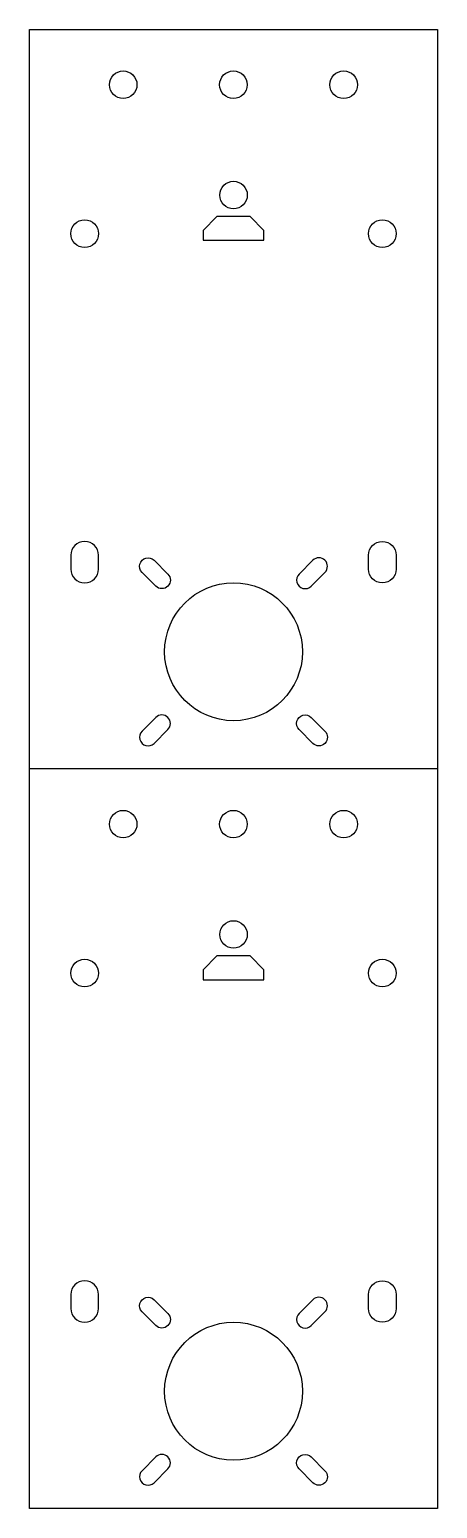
# Model space of a CAD drawing. Header units: millimetres. Extents: x 122 to 196, y 40 to 308.
import ezdxf

# ---------------------------------------------------------------- set-up
doc = ezdxf.new("R2010")
doc.units = ezdxf.units.MM
doc.header["$MEASUREMENT"] = 0

msp = doc.modelspace()

# ---------------------------------------------------------------- linework, layer by layer
for p, q in [((122.27, 174.12), (122.27, 308.17)), ((122.27, 308.17), (196.27, 308.17)), ((196.27, 308.17), (196.27, 174.12)), ((196.27, 174.12), (122.27, 174.12)), ((122.27, 40.07), (122.27, 174.12)), ((196.27, 174.12), (196.27, 40.07)), ((196.27, 40.07), (122.27, 40.07))]:
    msp.add_line(p, q)
for points in [[(164.77, 269.97), (164.77, 271.77), (162.27, 274.27), (156.27, 274.27), (153.77, 271.77), (153.77, 269.97)], [(164.77, 135.92), (164.77, 137.72), (162.27, 140.22), (156.27, 140.22), (153.77, 137.72), (153.77, 135.92)]]:
    msp.add_lwpolyline(points, close=True)
for points in [[(134.77, 212.87, 1), (129.77, 212.87), (129.77, 210.37, 1), (134.77, 210.37)], [(183.77, 210.37), (183.77, 212.87, -1), (188.77, 212.87), (188.77, 210.37, -1)], [(144.86, 211.96), (147.36, 209.46, -1), (145.17, 207.27), (142.67, 209.77, -1)], [(173.67, 211.96), (171.17, 209.46, 1), (173.36, 207.27), (175.86, 209.77, 1)], [(144.86, 178.77), (147.36, 181.27, 1), (145.17, 183.46), (142.67, 180.96, 1)], [(173.67, 178.77), (171.17, 181.27, -1), (173.36, 183.46), (175.86, 180.96, -1)], [(134.77, 78.82, 1), (129.77, 78.82), (129.77, 76.32, 1), (134.77, 76.32)], [(183.77, 76.32), (183.77, 78.82, -1), (188.77, 78.82), (188.77, 76.32, -1)], [(144.86, 77.91), (147.36, 75.41, -1), (145.17, 73.22), (142.67, 75.72, -1)], [(173.67, 77.91), (171.17, 75.41, 1), (173.36, 73.22), (175.86, 75.72, 1)], [(144.86, 44.72), (147.36, 47.22, 1), (145.17, 49.41), (142.67, 46.91, 1)], [(173.67, 44.72), (171.17, 47.22, -1), (173.36, 49.41), (175.86, 46.91, -1)]]:
    msp.add_lwpolyline(points, format="xyb", close=True)
for centre, radius in [((139.25, 298.17), 2.5), ((159.25, 298.17), 2.5), ((179.25, 298.17), 2.5), ((159.27, 278.17), 2.5), ((132.27, 271.17), 2.5), ((186.27, 271.17), 2.5), ((159.27, 195.37), 12.5), ((139.25, 164.12), 2.5), ((159.25, 164.12), 2.5), ((179.25, 164.12), 2.5), ((159.27, 144.12), 2.5), ((132.27, 137.12), 2.5), ((186.27, 137.12), 2.5), ((159.27, 61.32), 12.5)]:
    msp.add_circle(centre, radius)

doc.saveas('drawing.dxf')
